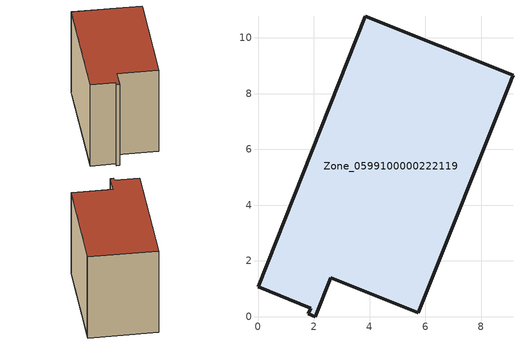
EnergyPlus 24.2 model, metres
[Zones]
Zone_0599100000222119
 floor ground (C_G): 1.81,0.1 1.89,0.31 0,1.07 3.84,10.77 9.14,8.66 9.08,8.5 9.06,8.45 5.74,0.14 2.61,1.39 2.06,0 z0.28
 wall outside (C_F): 1.89,0.31 1.81,0.1 2.06,0 2.61,1.39 5.74,0.14 9.06,8.45 9.08,8.5 9.14,8.66 3.84,10.77 0,1.07 1.89,0.31 z0.28:8.07
 roof outside (C_R): 9.14,8.66 3.84,10.77 0,1.07 1.89,0.31 1.81,0.1 2.06,0 2.61,1.39 5.74,0.14 9.06,8.45 9.08,8.5 z8.07
[BUILDING]
Pand.0599100000222119: North Axis=0; Terrain=City; Loads Convergence Tolerance Value=0.04; Temperature Convergence Tolerance Value=0.4; Solar Distribution=FullExterior; Maximum Number of Warmup Days=25; Minimum Number of Warmup Days=1
[Site:Location]
Rotterdam.The.Hague.AP_ZH_NLD Design_Conditions: Latitude=51.96; Longitude=4.45; Time Zone=1; Elevation=-4.5
[SITE:GROUNDTEMPERATURE:BUILDINGSURFACE]
18, 18, 18, 18, 18, 18, 18, 18, 18, 18, 18, 18
[MATERIAL] Thermal Absorptance=0.9; Solar Absorptance=0.7; Visible Absorptance=0.7
Name | Roughness | Thickness | Conductivity | Density | Specific Heat
G.TC.1975-1991 | MediumSmooth | 0.15 | 0.288461 | 540 | 1210
F.TC.1975-1991 | Rough | 0.3 | 0.230769 | 1920 | 840
R.TC.1975-1991 | MediumRough | 0.2 | 0.153846 | 1500 | 1000
[CONSTRUCTION]
C_G: G.TC.1975-1991
C_F: F.TC.1975-1991
C_R: R.TC.1975-1991
[ZONE]
Zone_0599100000222119: Type=1; Multiplier=1; Ceiling Height=Autocalculate; Volume=Autocalculate; Floor Area=autocalculate; Part of Total Floor Area=Yes
[ZONEINFILTRATION:DESIGNFLOWRATE]
Infil_Zone_0599100000222119: Zone or ZoneList or Space or SpaceList=Zone_0599100000222119; Schedule=AlwaysOn; Design Flow Rate Calculation Method=Flow/Area; Flow Rate per Floor Area=0.003; Constant Term Coefficient=1; Temperature Term Coefficient=0; Velocity Term Coefficient=0; Velocity Squared Term Coefficient=0
[HVACTEMPLATE:ZONE:IDEALLOADSAIRSYSTEM]
Zone_0599100000222119: Maximum Heating Supply Air Temperature=50; Minimum Cooling Supply Air Temperature=13; Maximum Heating Supply Air Humidity Ratio=0.0156; Minimum Cooling Supply Air Humidity Ratio=0.0077; Heating Limit=NoLimit; Cooling Limit=NoLimit; Dehumidification Control Type=ConstantSensibleHeatRatio; Cooling Sensible Heat Ratio=0.7; Dehumidification Setpoint=60; Humidification Control Type=None; Humidification Setpoint=30; Outdoor Air Method=None; Outdoor Air Flow Rate per Person=0.00944; Outdoor Air Flow Rate per Zone Floor Area=0; Outdoor Air Flow Rate per Zone=0; Demand Controlled Ventilation Type=None; Outdoor Air Economizer Type=NoEconomizer; Heat Recovery Type=None; Sensible Heat Recovery Effectiveness=0.7; Latent Heat Recovery Effectiveness=0.65
[ZONECONTROL:THERMOSTAT]
ThermostatControl_Zone_0599100000222119: Zone or ZoneList=Zone_0599100000222119; Control Type Schedule=DualSetpointControlType; Control 1=Thermostat_Zone_0599100000222119; Temperature Difference Between Cutout And Setpoint=0
[THERMOSTATSETPOINT:DUALSETPOINT]
Thermostat_Zone_0599100000222119: Heating Setpoint Temperature Schedule=HeatingSetpoint_Zone_0599100000222119; Cooling Setpoint Temperature Schedule=CoolingSetpoint_Zone_0599100000222119
[SCHEDULE:COMPACT]
HeatingSetpoint_Zone_0599100000222119: Through: 12/31, For: AllDays, Until: 24:00, 21
CoolingSetpoint_Zone_0599100000222119: Through: 12/31, For: AllDays, Until: 24:00, 24
DualSetpointControlType: Through: 12/31, For: AllDays, Until: 24:00, 4
AlwaysOn: Through: 12/31, For: AllDays, Until: 24:00, 1
